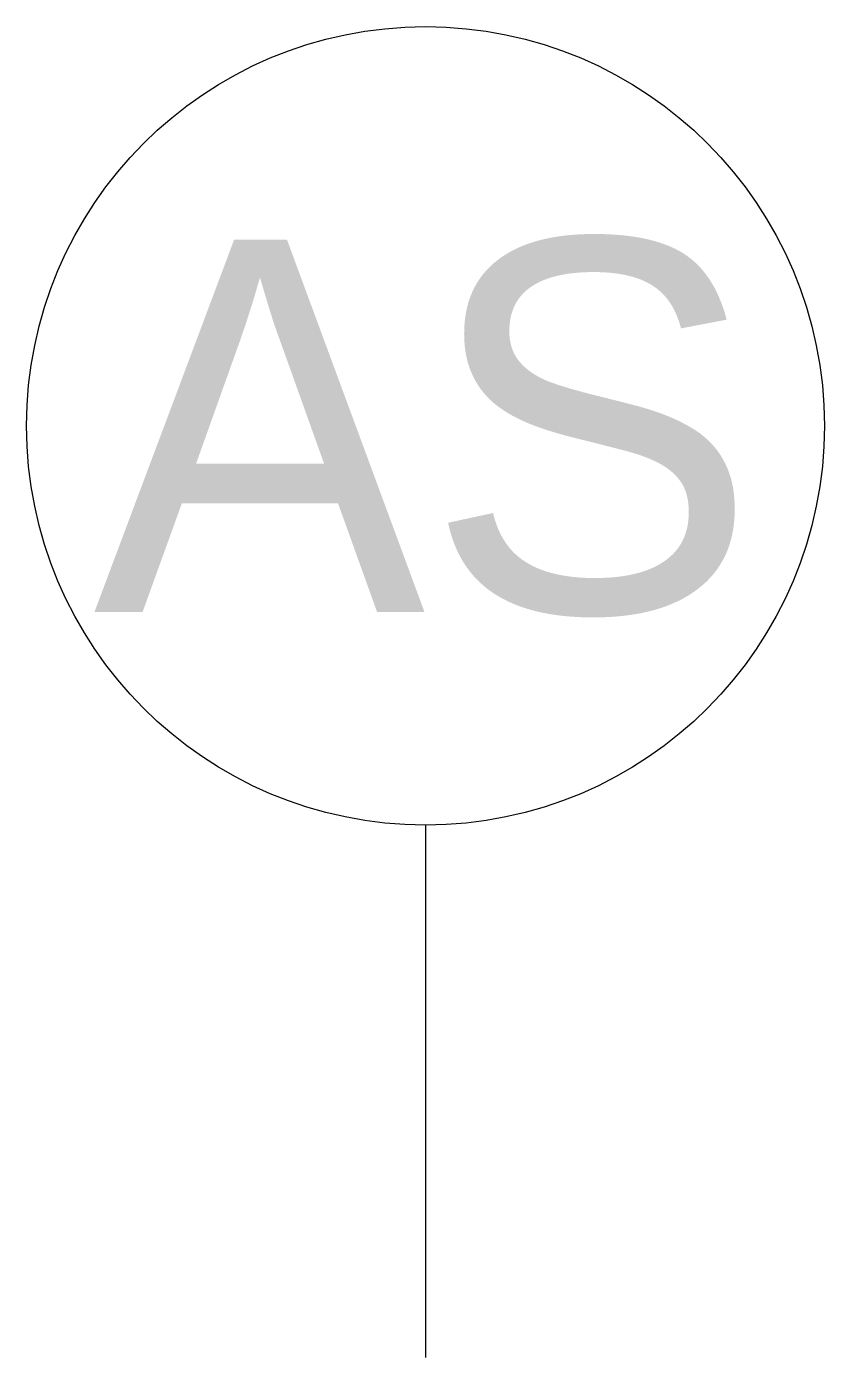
# Model space of a CAD drawing. Extents: x -7.5 to 7.5, y 0 to 25.
import ezdxf
from ezdxf.enums import TextEntityAlignment as Align

# ---------------------------------------------------------------- set-up
doc = ezdxf.new("R2010")
doc.units = 0
doc.styles.add('rtw_iso', font='iso-rtw.shx')

msp = doc.modelspace()

# ---------------------------------------------------------------- linework, layer by layer
at = {"linetype": 'Continuous'}
msp.add_line((0, 10), (0, 0), dxfattribs=at)
msp.add_circle((0, 17.5), 7.5, dxfattribs=at)

# ---------------------------------------------------------------- texts
at = {"linetype": 'Continuous', "lineweight": 70, "style": 'rtw_iso'}
msp.add_attdef('AS', text='', height=7, dxfattribs=at).set_placement((0, 17.5), align=Align.MIDDLE_CENTER)

doc.saveas('drawing.dxf')
